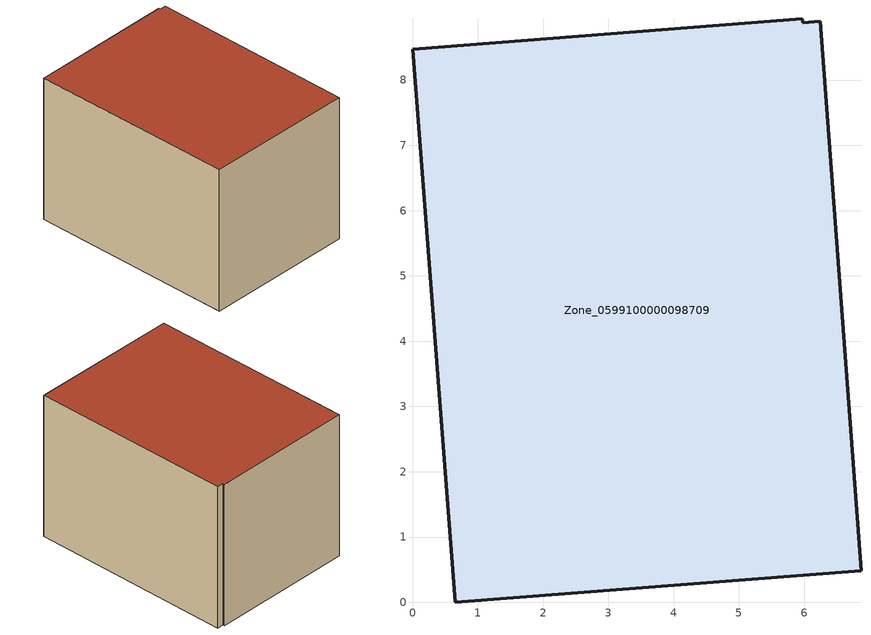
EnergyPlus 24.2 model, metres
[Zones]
Zone_0599100000098709
 floor ground (C_G): 5.98,8.88 6.25,8.9 6.87,0.48 0.66,0 0,8.47 5.97,8.94 z0
 wall outside (C_F): 0.66,0 6.87,0.48 6.25,8.9 5.98,8.88 5.97,8.94 0,8.47 0.66,0 z0:6.04
 roof outside (C_R): 6.25,8.9 5.98,8.88 5.97,8.94 0,8.47 0.66,0 6.87,0.48 z6.04
[BUILDING]
Pand.0599100000098709: North Axis=0; Terrain=City; Loads Convergence Tolerance Value=0.04; Temperature Convergence Tolerance Value=0.4; Solar Distribution=FullExterior; Maximum Number of Warmup Days=25; Minimum Number of Warmup Days=1
[Site:Location]
Rotterdam.The.Hague.AP_ZH_NLD Design_Conditions: Latitude=51.96; Longitude=4.45; Time Zone=1; Elevation=-4.5
[SITE:GROUNDTEMPERATURE:BUILDINGSURFACE]
18, 18, 18, 18, 18, 18, 18, 18, 18, 18, 18, 18
[MATERIAL] Thermal Absorptance=0.9; Solar Absorptance=0.7; Visible Absorptance=0.7
Name | Roughness | Thickness | Conductivity | Density | Specific Heat
G.TC.1946-1964 | MediumSmooth | 0.15 | 1 | 540 | 1210
F.TC.1946-1964 | Rough | 0.3 | 0.857143 | 1920 | 840
R.TC.1946-1964 | MediumRough | 0.2 | 0.235294 | 1500 | 1000
[CONSTRUCTION]
C_G: G.TC.1946-1964
C_F: F.TC.1946-1964
C_R: R.TC.1946-1964
[ZONE]
Zone_0599100000098709: Type=1; Multiplier=1; Ceiling Height=Autocalculate; Volume=Autocalculate; Floor Area=autocalculate; Part of Total Floor Area=Yes
[ZONEINFILTRATION:DESIGNFLOWRATE]
Infil_Zone_0599100000098709: Zone or ZoneList or Space or SpaceList=Zone_0599100000098709; Schedule=AlwaysOn; Design Flow Rate Calculation Method=Flow/Area; Flow Rate per Floor Area=0.003; Constant Term Coefficient=1; Temperature Term Coefficient=0; Velocity Term Coefficient=0; Velocity Squared Term Coefficient=0
[HVACTEMPLATE:ZONE:IDEALLOADSAIRSYSTEM]
Zone_0599100000098709: Maximum Heating Supply Air Temperature=50; Minimum Cooling Supply Air Temperature=13; Maximum Heating Supply Air Humidity Ratio=0.0156; Minimum Cooling Supply Air Humidity Ratio=0.0077; Heating Limit=NoLimit; Cooling Limit=NoLimit; Dehumidification Control Type=ConstantSensibleHeatRatio; Cooling Sensible Heat Ratio=0.7; Dehumidification Setpoint=60; Humidification Control Type=None; Humidification Setpoint=30; Outdoor Air Method=None; Outdoor Air Flow Rate per Person=0.00944; Outdoor Air Flow Rate per Zone Floor Area=0; Outdoor Air Flow Rate per Zone=0; Demand Controlled Ventilation Type=None; Outdoor Air Economizer Type=NoEconomizer; Heat Recovery Type=None; Sensible Heat Recovery Effectiveness=0.7; Latent Heat Recovery Effectiveness=0.65
[ZONECONTROL:THERMOSTAT]
ThermostatControl_Zone_0599100000098709: Zone or ZoneList=Zone_0599100000098709; Control Type Schedule=DualSetpointControlType; Control 1=Thermostat_Zone_0599100000098709; Temperature Difference Between Cutout And Setpoint=0
[THERMOSTATSETPOINT:DUALSETPOINT]
Thermostat_Zone_0599100000098709: Heating Setpoint Temperature Schedule=HeatingSetpoint_Zone_0599100000098709; Cooling Setpoint Temperature Schedule=CoolingSetpoint_Zone_0599100000098709
[SCHEDULE:COMPACT]
HeatingSetpoint_Zone_0599100000098709: Through: 12/31, For: AllDays, Until: 24:00, 21
CoolingSetpoint_Zone_0599100000098709: Through: 12/31, For: AllDays, Until: 24:00, 24
DualSetpointControlType: Through: 12/31, For: AllDays, Until: 24:00, 4
AlwaysOn: Through: 12/31, For: AllDays, Until: 24:00, 1
